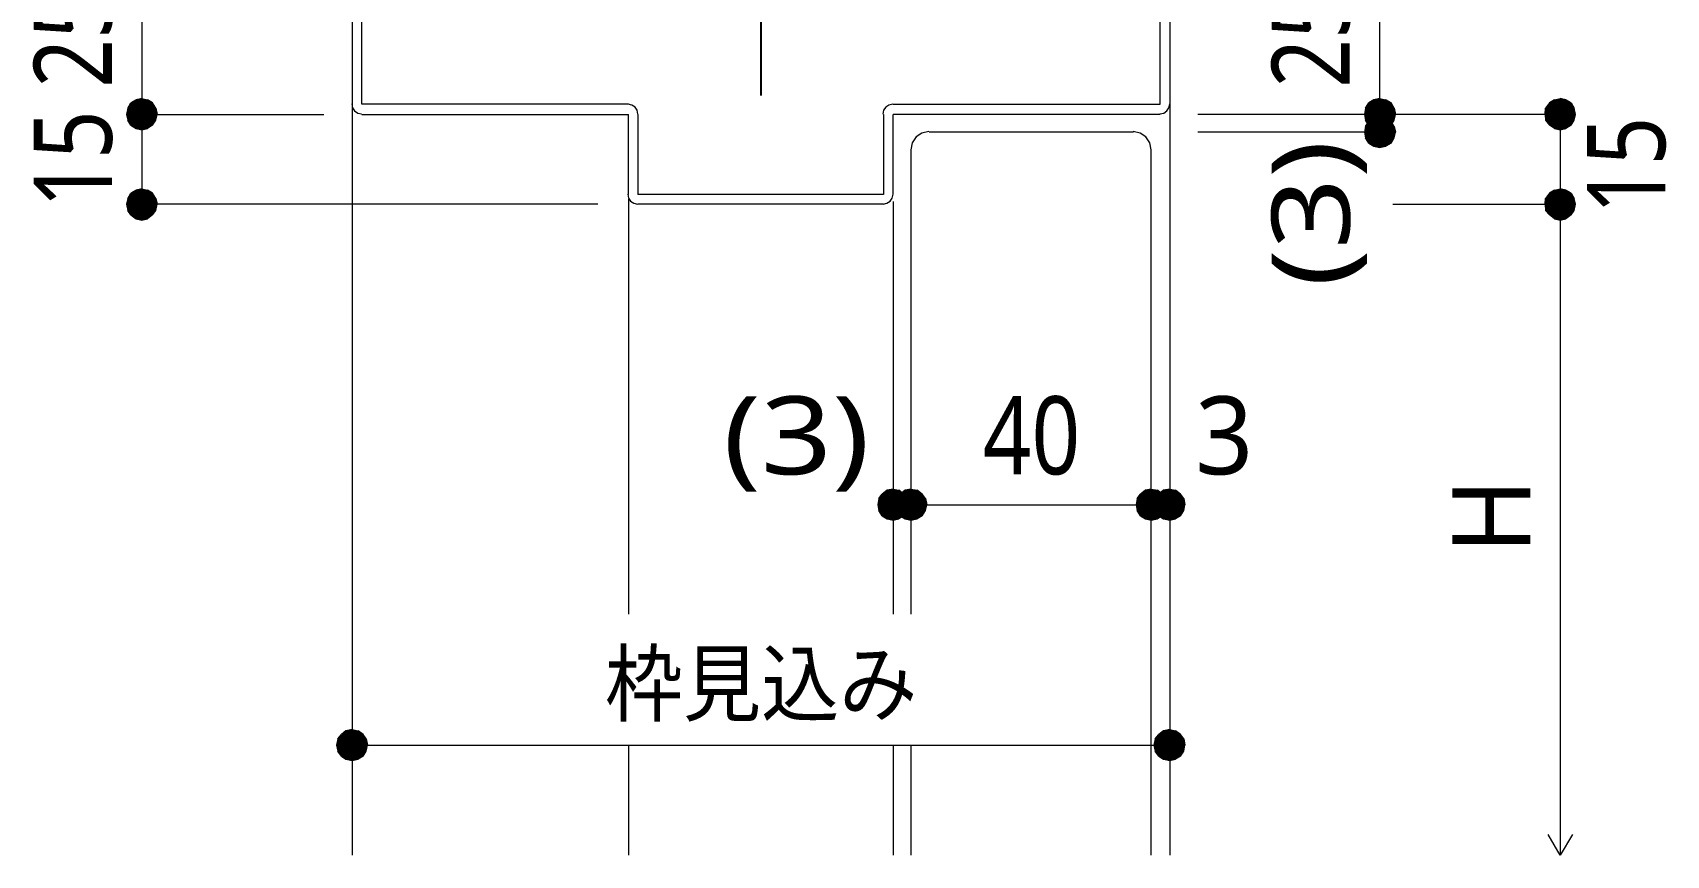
# Model space of a CAD drawing. Header units: millimetres. Extents: x 0 to 420, y 0 to 297.
# Drawn here: x 125.7 to 180, y 214.2 to 241.6 of the extents above; entities that cross this region are included whole.
import ezdxf
from ezdxf.enums import TextEntityAlignment as Align

# ---------------------------------------------------------------- set-up
doc = ezdxf.new("R2010")
doc.units = ezdxf.units.MM
doc.styles.add('kst32b', font='NotoSansJP-Variable.ttf')

msp = doc.modelspace()

# ---------------------------------------------------------------- hatches: boundary and pattern name
h = msp.add_hatch(color=7)
h.paths.add_polyline_path([(129.117, 239.353), (128.947, 239.247), (129.307, 238.866), (129.117, 239.353)])
h.paths.add_polyline_path([(128.947, 239.247), (129.307, 238.866), (128.842, 239.078), (128.947, 239.247)])
h.paths.add_polyline_path([(129.307, 238.866), (128.842, 239.078), (128.799, 238.866), (129.307, 238.866)])
h = msp.add_hatch(color=7)
h.paths.add_polyline_path([(129.667, 239.247), (129.498, 239.353), (129.307, 238.866), (129.667, 239.247)])
h.paths.add_polyline_path([(129.498, 239.353), (129.307, 238.866), (129.307, 239.395), (129.498, 239.353)])
h.paths.add_polyline_path([(129.307, 238.866), (129.307, 239.395), (129.117, 239.353), (129.307, 238.866)])
h = msp.add_hatch(color=7)
h.paths.add_polyline_path([(129.773, 238.675), (129.815, 238.866), (129.307, 238.866), (129.773, 238.675)])
h.paths.add_polyline_path([(129.815, 238.866), (129.307, 238.866), (129.773, 239.078), (129.815, 238.866)])
h.paths.add_polyline_path([(129.307, 238.866), (129.773, 239.078), (129.667, 239.247), (129.307, 238.866)])
h = msp.add_hatch(color=7)
h.paths.add_polyline_path([(170.307, 239.353), (170.138, 239.247), (170.497, 238.866), (170.307, 239.353)])
h.paths.add_polyline_path([(170.138, 239.247), (170.497, 238.866), (170.032, 239.078), (170.138, 239.247)])
h.paths.add_polyline_path([(170.497, 238.866), (170.032, 239.078), (169.989, 238.866), (170.497, 238.866)])
h = msp.add_hatch(color=7)
h.paths.add_polyline_path([(170.879, 239.247), (170.709, 239.353), (170.497, 238.866), (170.879, 239.247)])
h.paths.add_polyline_path([(170.709, 239.353), (170.497, 238.866), (170.497, 239.395), (170.709, 239.353)])
h.paths.add_polyline_path([(170.497, 238.866), (170.497, 239.395), (170.307, 239.353), (170.497, 238.866)])
h = msp.add_hatch(color=7)
h.paths.add_polyline_path([(170.984, 238.675), (171.027, 238.866), (170.497, 238.866), (170.984, 238.675)])
h.paths.add_polyline_path([(171.027, 238.866), (170.497, 238.866), (170.984, 239.078), (171.027, 238.866)])
h.paths.add_polyline_path([(170.497, 238.866), (170.984, 239.078), (170.879, 239.247), (170.497, 238.866)])
h = msp.add_hatch(color=7)
h.paths.add_polyline_path([(176.149, 239.247), (176.022, 239.078), (176.509, 238.866), (176.149, 239.247)])
h.paths.add_polyline_path([(176.022, 239.078), (176.509, 238.866), (176.001, 238.866), (176.022, 239.078)])
h.paths.add_polyline_path([(176.509, 238.866), (176.001, 238.866), (176.022, 238.675), (176.509, 238.866)])
h = msp.add_hatch(color=7)
h.paths.add_polyline_path([(176.699, 239.353), (176.509, 239.395), (176.509, 238.866), (176.699, 239.353)])
h.paths.add_polyline_path([(176.509, 239.395), (176.509, 238.866), (176.318, 239.353), (176.509, 239.395)])
h.paths.add_polyline_path([(176.509, 238.866), (176.318, 239.353), (176.149, 239.247), (176.509, 238.866)])
h = msp.add_hatch(color=7)
h.paths.add_polyline_path([(177.017, 238.866), (176.975, 239.078), (176.509, 238.866), (177.017, 238.866)])
h.paths.add_polyline_path([(176.975, 239.078), (176.509, 238.866), (176.869, 239.247), (176.975, 239.078)])
h.paths.add_polyline_path([(176.509, 238.866), (176.869, 239.247), (176.699, 239.353), (176.509, 238.866)])
h = msp.add_hatch(color=7)
h.paths.add_polyline_path([(128.799, 238.866), (128.842, 238.675), (129.307, 238.866), (128.799, 238.866)])
h.paths.add_polyline_path([(128.842, 238.675), (129.307, 238.866), (128.947, 238.506), (128.842, 238.675)])
h.paths.add_polyline_path([(129.307, 238.866), (128.947, 238.506), (129.117, 238.4), (129.307, 238.866)])
for points in [[(129.117, 238.4), (129.307, 238.358), (129.307, 238.866), (129.117, 238.4)], [(170.307, 238.4), (170.497, 238.358), (170.497, 238.866), (170.307, 238.4)], [(176.975, 238.675), (177.017, 238.866), (176.509, 238.866), (176.975, 238.675)], [(170.307, 237.807), (170.497, 237.765), (170.497, 238.273), (170.307, 237.807)], [(129.117, 235.395), (129.307, 235.352), (129.307, 235.881), (129.117, 235.395)], [(176.975, 235.67), (177.017, 235.881), (176.509, 235.881), (176.975, 235.67)], [(154.115, 225.404), (154.305, 225.362), (154.305, 225.87), (154.115, 225.404)], [(154.707, 225.404), (154.898, 225.362), (154.898, 225.87), (154.707, 225.404)], [(162.708, 225.404), (162.899, 225.362), (162.899, 225.87), (162.708, 225.404)], [(163.301, 225.404), (163.512, 225.362), (163.512, 225.87), (163.301, 225.404)], [(136.102, 217.403), (136.313, 217.361), (136.313, 217.868), (136.102, 217.403)], [(163.301, 217.403), (163.512, 217.361), (163.512, 217.868), (163.301, 217.403)]]:
    msp.add_hatch(color=7).paths.add_polyline_path(points)
h = msp.add_hatch(color=7)
h.paths.add_polyline_path([(129.307, 238.358), (129.498, 238.4), (129.307, 238.866), (129.307, 238.358)])
h.paths.add_polyline_path([(129.498, 238.4), (129.307, 238.866), (129.667, 238.506), (129.498, 238.4)])
h.paths.add_polyline_path([(129.307, 238.866), (129.667, 238.506), (129.773, 238.675), (129.307, 238.866)])
h = msp.add_hatch(color=7)
h.paths.add_polyline_path([(169.989, 238.866), (170.032, 238.675), (170.497, 238.866), (169.989, 238.866)])
h.paths.add_polyline_path([(170.032, 238.675), (170.497, 238.866), (170.138, 238.506), (170.032, 238.675)])
h.paths.add_polyline_path([(170.497, 238.866), (170.138, 238.506), (170.307, 238.4), (170.497, 238.866)])
h = msp.add_hatch(color=7)
h.paths.add_polyline_path([(170.307, 238.739), (170.138, 238.633), (170.497, 238.273), (170.307, 238.739)])
h.paths.add_polyline_path([(170.138, 238.633), (170.497, 238.273), (170.032, 238.464), (170.138, 238.633)])
h.paths.add_polyline_path([(170.497, 238.273), (170.032, 238.464), (169.989, 238.273), (170.497, 238.273)])
h = msp.add_hatch(color=7)
h.paths.add_polyline_path([(170.879, 238.633), (170.709, 238.739), (170.497, 238.273), (170.879, 238.633)])
h.paths.add_polyline_path([(170.709, 238.739), (170.497, 238.273), (170.497, 238.781), (170.709, 238.739)])
h.paths.add_polyline_path([(170.497, 238.273), (170.497, 238.781), (170.307, 238.739), (170.497, 238.273)])
h = msp.add_hatch(color=7)
h.paths.add_polyline_path([(170.497, 238.358), (170.709, 238.4), (170.497, 238.866), (170.497, 238.358)])
h.paths.add_polyline_path([(170.709, 238.4), (170.497, 238.866), (170.879, 238.506), (170.709, 238.4)])
h.paths.add_polyline_path([(170.497, 238.866), (170.879, 238.506), (170.984, 238.675), (170.497, 238.866)])
h = msp.add_hatch(color=7)
h.paths.add_polyline_path([(176.022, 238.675), (176.149, 238.506), (176.509, 238.866), (176.022, 238.675)])
h.paths.add_polyline_path([(176.149, 238.506), (176.509, 238.866), (176.318, 238.4), (176.149, 238.506)])
h.paths.add_polyline_path([(176.509, 238.866), (176.318, 238.4), (176.509, 238.358), (176.509, 238.866)])
h = msp.add_hatch(color=7)
h.paths.add_polyline_path([(176.509, 238.358), (176.699, 238.4), (176.509, 238.866), (176.509, 238.358)])
h.paths.add_polyline_path([(176.699, 238.4), (176.509, 238.866), (176.869, 238.506), (176.699, 238.4)])
h.paths.add_polyline_path([(176.509, 238.866), (176.869, 238.506), (176.975, 238.675), (176.509, 238.866)])
h = msp.add_hatch(color=7)
h.paths.add_polyline_path([(169.989, 238.273), (170.032, 238.083), (170.497, 238.273), (169.989, 238.273)])
h.paths.add_polyline_path([(170.032, 238.083), (170.497, 238.273), (170.138, 237.913), (170.032, 238.083)])
h.paths.add_polyline_path([(170.497, 238.273), (170.138, 237.913), (170.307, 237.807), (170.497, 238.273)])
h = msp.add_hatch(color=7)
h.paths.add_polyline_path([(170.984, 238.083), (171.027, 238.273), (170.497, 238.273), (170.984, 238.083)])
h.paths.add_polyline_path([(171.027, 238.273), (170.497, 238.273), (170.984, 238.464), (171.027, 238.273)])
h.paths.add_polyline_path([(170.497, 238.273), (170.984, 238.464), (170.879, 238.633), (170.497, 238.273)])
h = msp.add_hatch(color=7)
h.paths.add_polyline_path([(170.497, 237.765), (170.709, 237.807), (170.497, 238.273), (170.497, 237.765)])
h.paths.add_polyline_path([(170.709, 237.807), (170.497, 238.273), (170.879, 237.913), (170.709, 237.807)])
h.paths.add_polyline_path([(170.497, 238.273), (170.879, 237.913), (170.984, 238.083), (170.497, 238.273)])
h = msp.add_hatch(color=7)
h.paths.add_polyline_path([(129.117, 236.347), (128.947, 236.241), (129.307, 235.881), (129.117, 236.347)])
h.paths.add_polyline_path([(128.947, 236.241), (129.307, 235.881), (128.842, 236.072), (128.947, 236.241)])
h.paths.add_polyline_path([(129.307, 235.881), (128.842, 236.072), (128.799, 235.881), (129.307, 235.881)])
h = msp.add_hatch(color=7)
h.paths.add_polyline_path([(129.667, 236.241), (129.498, 236.347), (129.307, 235.881), (129.667, 236.241)])
h.paths.add_polyline_path([(129.498, 236.347), (129.307, 235.881), (129.307, 236.389), (129.498, 236.347)])
h.paths.add_polyline_path([(129.307, 235.881), (129.307, 236.389), (129.117, 236.347), (129.307, 235.881)])
h = msp.add_hatch(color=7)
h.paths.add_polyline_path([(129.773, 235.67), (129.815, 235.881), (129.307, 235.881), (129.773, 235.67)])
h.paths.add_polyline_path([(129.815, 235.881), (129.307, 235.881), (129.773, 236.072), (129.815, 235.881)])
h.paths.add_polyline_path([(129.307, 235.881), (129.773, 236.072), (129.667, 236.241), (129.307, 235.881)])
h = msp.add_hatch(color=7)
h.paths.add_polyline_path([(176.149, 236.241), (176.022, 236.072), (176.509, 235.881), (176.149, 236.241)])
h.paths.add_polyline_path([(176.022, 236.072), (176.509, 235.881), (176.001, 235.881), (176.022, 236.072)])
h.paths.add_polyline_path([(176.509, 235.881), (176.001, 235.881), (176.022, 235.67), (176.509, 235.881)])
h = msp.add_hatch(color=7)
h.paths.add_polyline_path([(176.699, 236.347), (176.509, 236.389), (176.509, 235.881), (176.699, 236.347)])
h.paths.add_polyline_path([(176.509, 236.389), (176.509, 235.881), (176.318, 236.347), (176.509, 236.389)])
h.paths.add_polyline_path([(176.509, 235.881), (176.318, 236.347), (176.149, 236.241), (176.509, 235.881)])
h = msp.add_hatch(color=7)
h.paths.add_polyline_path([(177.017, 235.881), (176.975, 236.072), (176.509, 235.881), (177.017, 235.881)])
h.paths.add_polyline_path([(176.975, 236.072), (176.509, 235.881), (176.869, 236.241), (176.975, 236.072)])
h.paths.add_polyline_path([(176.509, 235.881), (176.869, 236.241), (176.699, 236.347), (176.509, 235.881)])
h = msp.add_hatch(color=7)
h.paths.add_polyline_path([(128.799, 235.881), (128.842, 235.67), (129.307, 235.881), (128.799, 235.881)])
h.paths.add_polyline_path([(128.842, 235.67), (129.307, 235.881), (128.947, 235.521), (128.842, 235.67)])
h.paths.add_polyline_path([(129.307, 235.881), (128.947, 235.521), (129.117, 235.395), (129.307, 235.881)])
h = msp.add_hatch(color=7)
h.paths.add_polyline_path([(129.307, 235.352), (129.498, 235.395), (129.307, 235.881), (129.307, 235.352)])
h.paths.add_polyline_path([(129.498, 235.395), (129.307, 235.881), (129.667, 235.521), (129.498, 235.395)])
h.paths.add_polyline_path([(129.307, 235.881), (129.667, 235.521), (129.773, 235.67), (129.307, 235.881)])
h = msp.add_hatch(color=7)
h.paths.add_polyline_path([(176.022, 235.67), (176.149, 235.521), (176.509, 235.881), (176.022, 235.67)])
h.paths.add_polyline_path([(176.149, 235.521), (176.509, 235.881), (176.318, 235.395), (176.149, 235.521)])
h.paths.add_polyline_path([(176.509, 235.881), (176.318, 235.395), (176.509, 235.352), (176.509, 235.881)])
h = msp.add_hatch(color=7)
h.paths.add_polyline_path([(176.509, 235.352), (176.699, 235.395), (176.509, 235.881), (176.509, 235.352)])
h.paths.add_polyline_path([(176.699, 235.395), (176.509, 235.881), (176.869, 235.521), (176.699, 235.395)])
h.paths.add_polyline_path([(176.509, 235.881), (176.869, 235.521), (176.975, 235.67), (176.509, 235.881)])
h = msp.add_hatch(color=7)
h.paths.add_polyline_path([(154.115, 226.356), (153.945, 226.229), (154.305, 225.87), (154.115, 226.356)])
h.paths.add_polyline_path([(153.945, 226.229), (154.305, 225.87), (153.839, 226.081), (153.945, 226.229)])
h.paths.add_polyline_path([(154.305, 225.87), (153.839, 226.081), (153.797, 225.87), (154.305, 225.87)])
h = msp.add_hatch(color=7)
h.paths.add_polyline_path([(154.665, 226.229), (154.496, 226.356), (154.305, 225.87), (154.665, 226.229)])
h.paths.add_polyline_path([(154.496, 226.356), (154.305, 225.87), (154.305, 226.399), (154.496, 226.356)])
h.paths.add_polyline_path([(154.305, 225.87), (154.305, 226.399), (154.115, 226.356), (154.305, 225.87)])
h = msp.add_hatch(color=7)
h.paths.add_polyline_path([(154.771, 225.679), (154.813, 225.87), (154.305, 225.87), (154.771, 225.679)])
h.paths.add_polyline_path([(154.813, 225.87), (154.305, 225.87), (154.771, 226.081), (154.813, 225.87)])
h.paths.add_polyline_path([(154.305, 225.87), (154.771, 226.081), (154.665, 226.229), (154.305, 225.87)])
h = msp.add_hatch(color=7)
h.paths.add_polyline_path([(154.707, 226.356), (154.538, 226.229), (154.898, 225.87), (154.707, 226.356)])
h.paths.add_polyline_path([(154.538, 226.229), (154.898, 225.87), (154.432, 226.081), (154.538, 226.229)])
h.paths.add_polyline_path([(154.898, 225.87), (154.432, 226.081), (154.39, 225.87), (154.898, 225.87)])
h = msp.add_hatch(color=7)
h.paths.add_polyline_path([(155.279, 226.229), (155.109, 226.356), (154.898, 225.87), (155.279, 226.229)])
h.paths.add_polyline_path([(155.109, 226.356), (154.898, 225.87), (154.898, 226.399), (155.109, 226.356)])
h.paths.add_polyline_path([(154.898, 225.87), (154.898, 226.399), (154.707, 226.356), (154.898, 225.87)])
h = msp.add_hatch(color=7)
h.paths.add_polyline_path([(155.385, 225.679), (155.427, 225.87), (154.898, 225.87), (155.385, 225.679)])
h.paths.add_polyline_path([(155.427, 225.87), (154.898, 225.87), (155.385, 226.081), (155.427, 225.87)])
h.paths.add_polyline_path([(154.898, 225.87), (155.385, 226.081), (155.279, 226.229), (154.898, 225.87)])
h = msp.add_hatch(color=7)
h.paths.add_polyline_path([(162.708, 226.356), (162.539, 226.229), (162.899, 225.87), (162.708, 226.356)])
h.paths.add_polyline_path([(162.539, 226.229), (162.899, 225.87), (162.433, 226.081), (162.539, 226.229)])
h.paths.add_polyline_path([(162.899, 225.87), (162.433, 226.081), (162.391, 225.87), (162.899, 225.87)])
h = msp.add_hatch(color=7)
h.paths.add_polyline_path([(163.259, 226.229), (163.11, 226.356), (162.899, 225.87), (163.259, 226.229)])
h.paths.add_polyline_path([(163.11, 226.356), (162.899, 225.87), (162.899, 226.399), (163.11, 226.356)])
h.paths.add_polyline_path([(162.899, 225.87), (162.899, 226.399), (162.708, 226.356), (162.899, 225.87)])
h = msp.add_hatch(color=7)
h.paths.add_polyline_path([(163.386, 225.679), (163.428, 225.87), (162.899, 225.87), (163.386, 225.679)])
h.paths.add_polyline_path([(163.428, 225.87), (162.899, 225.87), (163.386, 226.081), (163.428, 225.87)])
h.paths.add_polyline_path([(162.899, 225.87), (163.386, 226.081), (163.259, 226.229), (162.899, 225.87)])
h = msp.add_hatch(color=7)
h.paths.add_polyline_path([(163.301, 226.356), (163.153, 226.229), (163.512, 225.87), (163.301, 226.356)])
h.paths.add_polyline_path([(163.153, 226.229), (163.512, 225.87), (163.026, 226.081), (163.153, 226.229)])
h.paths.add_polyline_path([(163.512, 225.87), (163.026, 226.081), (162.983, 225.87), (163.512, 225.87)])
h = msp.add_hatch(color=7)
h.paths.add_polyline_path([(163.872, 226.229), (163.703, 226.356), (163.512, 225.87), (163.872, 226.229)])
h.paths.add_polyline_path([(163.703, 226.356), (163.512, 225.87), (163.512, 226.399), (163.703, 226.356)])
h.paths.add_polyline_path([(163.512, 225.87), (163.512, 226.399), (163.301, 226.356), (163.512, 225.87)])
h = msp.add_hatch(color=7)
h.paths.add_polyline_path([(163.978, 225.679), (164.021, 225.87), (163.512, 225.87), (163.978, 225.679)])
h.paths.add_polyline_path([(164.021, 225.87), (163.512, 225.87), (163.978, 226.081), (164.021, 225.87)])
h.paths.add_polyline_path([(163.512, 225.87), (163.978, 226.081), (163.872, 226.229), (163.512, 225.87)])
h = msp.add_hatch(color=7)
h.paths.add_polyline_path([(153.797, 225.87), (153.839, 225.679), (154.305, 225.87), (153.797, 225.87)])
h.paths.add_polyline_path([(153.839, 225.679), (154.305, 225.87), (153.945, 225.51), (153.839, 225.679)])
h.paths.add_polyline_path([(154.305, 225.87), (153.945, 225.51), (154.115, 225.404), (154.305, 225.87)])
h = msp.add_hatch(color=7)
h.paths.add_polyline_path([(154.305, 225.362), (154.496, 225.404), (154.305, 225.87), (154.305, 225.362)])
h.paths.add_polyline_path([(154.496, 225.404), (154.305, 225.87), (154.665, 225.51), (154.496, 225.404)])
h.paths.add_polyline_path([(154.305, 225.87), (154.665, 225.51), (154.771, 225.679), (154.305, 225.87)])
h = msp.add_hatch(color=7)
h.paths.add_polyline_path([(154.39, 225.87), (154.432, 225.679), (154.898, 225.87), (154.39, 225.87)])
h.paths.add_polyline_path([(154.432, 225.679), (154.898, 225.87), (154.538, 225.51), (154.432, 225.679)])
h.paths.add_polyline_path([(154.898, 225.87), (154.538, 225.51), (154.707, 225.404), (154.898, 225.87)])
h = msp.add_hatch(color=7)
h.paths.add_polyline_path([(154.898, 225.362), (155.109, 225.404), (154.898, 225.87), (154.898, 225.362)])
h.paths.add_polyline_path([(155.109, 225.404), (154.898, 225.87), (155.279, 225.51), (155.109, 225.404)])
h.paths.add_polyline_path([(154.898, 225.87), (155.279, 225.51), (155.385, 225.679), (154.898, 225.87)])
h = msp.add_hatch(color=7)
h.paths.add_polyline_path([(162.391, 225.87), (162.433, 225.679), (162.899, 225.87), (162.391, 225.87)])
h.paths.add_polyline_path([(162.433, 225.679), (162.899, 225.87), (162.539, 225.51), (162.433, 225.679)])
h.paths.add_polyline_path([(162.899, 225.87), (162.539, 225.51), (162.708, 225.404), (162.899, 225.87)])
h = msp.add_hatch(color=7)
h.paths.add_polyline_path([(162.899, 225.362), (163.11, 225.404), (162.899, 225.87), (162.899, 225.362)])
h.paths.add_polyline_path([(163.11, 225.404), (162.899, 225.87), (163.259, 225.51), (163.11, 225.404)])
h.paths.add_polyline_path([(162.899, 225.87), (163.259, 225.51), (163.386, 225.679), (162.899, 225.87)])
h = msp.add_hatch(color=7)
h.paths.add_polyline_path([(162.983, 225.87), (163.026, 225.679), (163.512, 225.87), (162.983, 225.87)])
h.paths.add_polyline_path([(163.026, 225.679), (163.512, 225.87), (163.153, 225.51), (163.026, 225.679)])
h.paths.add_polyline_path([(163.512, 225.87), (163.153, 225.51), (163.301, 225.404), (163.512, 225.87)])
h = msp.add_hatch(color=7)
h.paths.add_polyline_path([(163.512, 225.362), (163.703, 225.404), (163.512, 225.87), (163.512, 225.362)])
h.paths.add_polyline_path([(163.703, 225.404), (163.512, 225.87), (163.872, 225.51), (163.703, 225.404)])
h.paths.add_polyline_path([(163.512, 225.87), (163.872, 225.51), (163.978, 225.679), (163.512, 225.87)])
h = msp.add_hatch(color=7)
h.paths.add_polyline_path([(136.102, 218.355), (135.954, 218.228), (136.313, 217.868), (136.102, 218.355)])
h.paths.add_polyline_path([(135.954, 218.228), (136.313, 217.868), (135.827, 218.08), (135.954, 218.228)])
h.paths.add_polyline_path([(136.313, 217.868), (135.827, 218.08), (135.784, 217.868), (136.313, 217.868)])
h = msp.add_hatch(color=7)
h.paths.add_polyline_path([(136.673, 218.228), (136.504, 218.355), (136.313, 217.868), (136.673, 218.228)])
h.paths.add_polyline_path([(136.504, 218.355), (136.313, 217.868), (136.313, 218.398), (136.504, 218.355)])
h.paths.add_polyline_path([(136.313, 217.868), (136.313, 218.398), (136.102, 218.355), (136.313, 217.868)])
h = msp.add_hatch(color=7)
h.paths.add_polyline_path([(136.779, 217.678), (136.821, 217.868), (136.313, 217.868), (136.779, 217.678)])
h.paths.add_polyline_path([(136.821, 217.868), (136.313, 217.868), (136.779, 218.08), (136.821, 217.868)])
h.paths.add_polyline_path([(136.313, 217.868), (136.779, 218.08), (136.673, 218.228), (136.313, 217.868)])
h = msp.add_hatch(color=7)
h.paths.add_polyline_path([(163.301, 218.355), (163.153, 218.228), (163.512, 217.868), (163.301, 218.355)])
h.paths.add_polyline_path([(163.153, 218.228), (163.512, 217.868), (163.026, 218.08), (163.153, 218.228)])
h.paths.add_polyline_path([(163.512, 217.868), (163.026, 218.08), (162.983, 217.868), (163.512, 217.868)])
h = msp.add_hatch(color=7)
h.paths.add_polyline_path([(163.872, 218.228), (163.703, 218.355), (163.512, 217.868), (163.872, 218.228)])
h.paths.add_polyline_path([(163.703, 218.355), (163.512, 217.868), (163.512, 218.398), (163.703, 218.355)])
h.paths.add_polyline_path([(163.512, 217.868), (163.512, 218.398), (163.301, 218.355), (163.512, 217.868)])
h = msp.add_hatch(color=7)
h.paths.add_polyline_path([(163.978, 217.678), (164.021, 217.868), (163.512, 217.868), (163.978, 217.678)])
h.paths.add_polyline_path([(164.021, 217.868), (163.512, 217.868), (163.978, 218.08), (164.021, 217.868)])
h.paths.add_polyline_path([(163.512, 217.868), (163.978, 218.08), (163.872, 218.228), (163.512, 217.868)])
h = msp.add_hatch(color=7)
h.paths.add_polyline_path([(135.784, 217.868), (135.827, 217.678), (136.313, 217.868), (135.784, 217.868)])
h.paths.add_polyline_path([(135.827, 217.678), (136.313, 217.868), (135.954, 217.509), (135.827, 217.678)])
h.paths.add_polyline_path([(136.313, 217.868), (135.954, 217.509), (136.102, 217.403), (136.313, 217.868)])
h = msp.add_hatch(color=7)
h.paths.add_polyline_path([(136.313, 217.361), (136.504, 217.403), (136.313, 217.868), (136.313, 217.361)])
h.paths.add_polyline_path([(136.504, 217.403), (136.313, 217.868), (136.673, 217.509), (136.504, 217.403)])
h.paths.add_polyline_path([(136.313, 217.868), (136.673, 217.509), (136.779, 217.678), (136.313, 217.868)])
h = msp.add_hatch(color=7)
h.paths.add_polyline_path([(162.983, 217.868), (163.026, 217.678), (163.512, 217.868), (162.983, 217.868)])
h.paths.add_polyline_path([(163.026, 217.678), (163.512, 217.868), (163.153, 217.509), (163.026, 217.678)])
h.paths.add_polyline_path([(163.512, 217.868), (163.153, 217.509), (163.301, 217.403), (163.512, 217.868)])
h = msp.add_hatch(color=7)
h.paths.add_polyline_path([(163.512, 217.361), (163.703, 217.403), (163.512, 217.868), (163.512, 217.361)])
h.paths.add_polyline_path([(163.703, 217.403), (163.512, 217.868), (163.872, 217.509), (163.703, 217.403)])
h.paths.add_polyline_path([(163.512, 217.868), (163.872, 217.509), (163.978, 217.678), (163.512, 217.868)])

# ---------------------------------------------------------------- linework, layer by layer
at = {"lineweight": 13}
for points in [[(129.307, 243.882), (129.307, 238.866), (129.307, 235.881)], [(136.313, 243.565), (136.313, 239.204)], [(136.631, 239.204), (136.631, 243.565)], [(163.195, 239.204), (163.195, 243.565)], [(163.512, 243.565), (163.512, 239.204)], [(170.497, 243.882), (170.497, 238.866), (170.497, 238.273)], [(136.292, 239.215), (136.318, 239.087), (136.388, 238.983), (136.493, 238.913), (136.62, 238.887)], [(136.313, 239.204), (136.313, 214.207)], [(145.5, 239.204), (136.631, 239.204)], [(145.817, 238.876), (145.791, 239.004), (145.721, 239.108), (145.617, 239.179), (145.489, 239.204)], [(154.294, 239.204), (154.167, 239.179), (154.062, 239.108), (153.992, 239.004), (153.966, 238.876)], [(154.305, 239.204), (163.195, 239.204)], [(163.184, 238.887), (163.312, 238.913), (163.416, 238.983), (163.487, 239.087), (163.512, 239.215)], [(163.512, 239.204), (163.512, 214.207)], [(129.307, 238.866), (135.361, 238.866)], [(136.631, 238.866), (145.5, 238.866)], [(145.5, 236.199), (145.5, 238.866)], [(145.817, 238.866), (145.817, 236.199)], [(153.987, 238.866), (153.987, 236.199)], [(163.195, 238.866), (154.305, 238.866)], [(154.305, 236.199), (154.305, 238.866)], [(176.509, 238.866), (164.444, 238.866)], [(155.501, 238.294), (155.266, 238.247), (155.074, 238.118), (154.945, 237.926), (154.898, 237.691)], [(162.306, 238.273), (155.512, 238.273)], [(162.899, 237.691), (162.851, 237.926), (162.722, 238.118), (162.53, 238.247), (162.295, 238.294)], [(170.497, 238.273), (164.444, 238.273)], [(176.509, 238.485), (176.509, 235.881)], [(154.898, 237.68), (154.898, 222.229)], [(162.899, 214.207), (162.899, 237.68)], [(145.479, 236.209), (145.504, 236.082), (145.575, 235.977), (145.679, 235.907), (145.807, 235.881)], [(145.5, 236.051), (145.5, 222.229)], [(153.987, 236.199), (145.817, 236.199)], [(153.977, 235.881), (154.105, 235.907), (154.209, 235.977), (154.279, 236.082), (154.305, 236.209)], [(154.305, 235.966), (154.305, 222.229)], [(144.484, 235.881), (129.307, 235.881)], [(153.987, 235.881), (145.817, 235.881)], [(170.942, 235.881), (176.551, 235.881)], [(176.509, 235.881), (176.509, 214.207)], [(154.305, 225.87), (154.898, 225.87), (162.899, 225.87), (163.512, 225.87)], [(136.313, 217.868), (163.512, 217.868)], [(145.5, 217.847), (145.5, 214.207)], [(154.305, 217.847), (154.305, 214.207)], [(154.898, 217.847), (154.898, 214.207)], [(176.911, 214.905), (176.509, 214.207), (176.107, 214.905)]]:
    msp.add_lwpolyline(points, dxfattribs=at)
at = {"lineweight": 25}
msp.add_lwpolyline([(149.902, 242.295), (149.902, 239.501)], dxfattribs=at)
at = {"lineweight": 0}
for points in [[(128.947, 239.247), (129.307, 238.866), (128.842, 239.078)], [(129.117, 239.353), (128.947, 239.247), (129.307, 238.866)], [(129.307, 238.866), (129.307, 239.395), (129.117, 239.353)], [(129.498, 239.353), (129.307, 238.866), (129.307, 239.395)], [(129.667, 239.247), (129.498, 239.353), (129.307, 238.866)], [(129.307, 238.866), (129.773, 239.078), (129.667, 239.247)], [(170.138, 239.247), (170.497, 238.866), (170.032, 239.078)], [(170.307, 239.353), (170.138, 239.247), (170.497, 238.866)], [(170.497, 238.866), (170.497, 239.395), (170.307, 239.353)], [(170.709, 239.353), (170.497, 238.866), (170.497, 239.395)], [(170.879, 239.247), (170.709, 239.353), (170.497, 238.866)], [(170.497, 238.866), (170.984, 239.078), (170.879, 239.247)], [(176.149, 239.247), (176.022, 239.078), (176.509, 238.866)], [(176.509, 238.866), (176.318, 239.353), (176.149, 239.247)], [(176.509, 239.395), (176.509, 238.866), (176.318, 239.353)], [(176.699, 239.353), (176.509, 239.395), (176.509, 238.866)], [(176.509, 238.866), (176.869, 239.247), (176.699, 239.353)], [(176.975, 239.078), (176.509, 238.866), (176.869, 239.247)], [(129.307, 238.866), (128.842, 239.078), (128.799, 238.866)], [(128.799, 238.866), (128.842, 238.675), (129.307, 238.866)], [(128.842, 238.675), (129.307, 238.866), (128.947, 238.506)], [(129.307, 238.866), (128.947, 238.506), (129.117, 238.4)], [(129.117, 238.4), (129.307, 238.358), (129.307, 238.866)], [(129.815, 238.866), (129.307, 238.866), (129.773, 239.078)], [(129.307, 238.358), (129.498, 238.4), (129.307, 238.866)], [(129.498, 238.4), (129.307, 238.866), (129.667, 238.506)], [(129.307, 238.866), (129.667, 238.506), (129.773, 238.675)], [(129.773, 238.675), (129.815, 238.866), (129.307, 238.866)], [(170.497, 238.866), (170.032, 239.078), (169.989, 238.866)], [(169.989, 238.866), (170.032, 238.675), (170.497, 238.866)], [(170.032, 238.675), (170.497, 238.866), (170.138, 238.506)], [(170.497, 238.866), (170.138, 238.506), (170.307, 238.4)], [(170.307, 238.739), (170.138, 238.633), (170.497, 238.273)], [(170.307, 238.4), (170.497, 238.358), (170.497, 238.866)], [(170.497, 238.273), (170.497, 238.781), (170.307, 238.739)], [(171.027, 238.866), (170.497, 238.866), (170.984, 239.078)], [(170.497, 238.358), (170.709, 238.4), (170.497, 238.866)], [(170.709, 238.4), (170.497, 238.866), (170.879, 238.506)], [(170.497, 238.866), (170.879, 238.506), (170.984, 238.675)], [(170.984, 238.675), (171.027, 238.866), (170.497, 238.866)], [(170.709, 238.739), (170.497, 238.273), (170.497, 238.781)], [(170.879, 238.633), (170.709, 238.739), (170.497, 238.273)], [(176.022, 239.078), (176.509, 238.866), (176.001, 238.866)], [(176.509, 238.866), (176.001, 238.866), (176.022, 238.675)], [(176.022, 238.675), (176.149, 238.506), (176.509, 238.866)], [(176.149, 238.506), (176.509, 238.866), (176.318, 238.4)], [(176.509, 238.866), (176.318, 238.4), (176.509, 238.358)], [(177.017, 238.866), (176.975, 239.078), (176.509, 238.866)], [(176.509, 238.358), (176.699, 238.4), (176.509, 238.866)], [(176.699, 238.4), (176.509, 238.866), (176.869, 238.506)], [(176.509, 238.866), (176.869, 238.506), (176.975, 238.675)], [(176.975, 238.675), (177.017, 238.866), (176.509, 238.866)], [(170.497, 238.273), (170.032, 238.464), (169.989, 238.273)], [(169.989, 238.273), (170.032, 238.083), (170.497, 238.273)], [(170.138, 238.633), (170.497, 238.273), (170.032, 238.464)], [(170.032, 238.083), (170.497, 238.273), (170.138, 237.913)], [(170.497, 238.273), (170.138, 237.913), (170.307, 237.807)], [(170.307, 237.807), (170.497, 237.765), (170.497, 238.273)], [(170.497, 238.273), (170.984, 238.464), (170.879, 238.633)], [(171.027, 238.273), (170.497, 238.273), (170.984, 238.464)], [(170.497, 237.765), (170.709, 237.807), (170.497, 238.273)], [(170.709, 237.807), (170.497, 238.273), (170.879, 237.913)], [(170.497, 238.273), (170.879, 237.913), (170.984, 238.083)], [(170.984, 238.083), (171.027, 238.273), (170.497, 238.273)], [(129.307, 235.881), (128.842, 236.072), (128.799, 235.881)], [(128.947, 236.241), (129.307, 235.881), (128.842, 236.072)], [(129.117, 236.347), (128.947, 236.241), (129.307, 235.881)], [(129.307, 235.881), (129.307, 236.389), (129.117, 236.347)], [(129.498, 236.347), (129.307, 235.881), (129.307, 236.389)], [(129.667, 236.241), (129.498, 236.347), (129.307, 235.881)], [(129.307, 235.881), (129.773, 236.072), (129.667, 236.241)], [(129.815, 235.881), (129.307, 235.881), (129.773, 236.072)], [(176.022, 236.072), (176.509, 235.881), (176.001, 235.881)], [(176.149, 236.241), (176.022, 236.072), (176.509, 235.881)], [(176.509, 235.881), (176.318, 236.347), (176.149, 236.241)], [(176.509, 236.389), (176.509, 235.881), (176.318, 236.347)], [(176.699, 236.347), (176.509, 236.389), (176.509, 235.881)], [(176.509, 235.881), (176.869, 236.241), (176.699, 236.347)], [(176.975, 236.072), (176.509, 235.881), (176.869, 236.241)], [(177.017, 235.881), (176.975, 236.072), (176.509, 235.881)], [(128.799, 235.881), (128.842, 235.67), (129.307, 235.881)], [(128.842, 235.67), (129.307, 235.881), (128.947, 235.521)], [(129.307, 235.881), (128.947, 235.521), (129.117, 235.395)], [(129.117, 235.395), (129.307, 235.352), (129.307, 235.881)], [(129.307, 235.352), (129.498, 235.395), (129.307, 235.881)], [(129.498, 235.395), (129.307, 235.881), (129.667, 235.521)], [(129.307, 235.881), (129.667, 235.521), (129.773, 235.67)], [(129.773, 235.67), (129.815, 235.881), (129.307, 235.881)], [(176.509, 235.881), (176.001, 235.881), (176.022, 235.67)], [(176.022, 235.67), (176.149, 235.521), (176.509, 235.881)], [(176.149, 235.521), (176.509, 235.881), (176.318, 235.395)], [(176.509, 235.881), (176.318, 235.395), (176.509, 235.352)], [(176.509, 235.352), (176.699, 235.395), (176.509, 235.881)], [(176.699, 235.395), (176.509, 235.881), (176.869, 235.521)], [(176.509, 235.881), (176.869, 235.521), (176.975, 235.67)], [(176.975, 235.67), (177.017, 235.881), (176.509, 235.881)], [(153.945, 226.229), (154.305, 225.87), (153.839, 226.081)], [(154.115, 226.356), (153.945, 226.229), (154.305, 225.87)], [(154.305, 225.87), (154.305, 226.399), (154.115, 226.356)], [(154.496, 226.356), (154.305, 225.87), (154.305, 226.399)], [(154.665, 226.229), (154.496, 226.356), (154.305, 225.87)], [(154.305, 225.87), (154.771, 226.081), (154.665, 226.229)], [(154.538, 226.229), (154.898, 225.87), (154.432, 226.081)], [(154.707, 226.356), (154.538, 226.229), (154.898, 225.87)], [(154.898, 225.87), (154.898, 226.399), (154.707, 226.356)], [(155.109, 226.356), (154.898, 225.87), (154.898, 226.399)], [(155.279, 226.229), (155.109, 226.356), (154.898, 225.87)], [(154.898, 225.87), (155.385, 226.081), (155.279, 226.229)], [(162.539, 226.229), (162.899, 225.87), (162.433, 226.081)], [(162.708, 226.356), (162.539, 226.229), (162.899, 225.87)], [(162.899, 225.87), (162.899, 226.399), (162.708, 226.356)], [(163.11, 226.356), (162.899, 225.87), (162.899, 226.399)], [(163.259, 226.229), (163.11, 226.356), (162.899, 225.87)], [(162.899, 225.87), (163.386, 226.081), (163.259, 226.229)], [(163.153, 226.229), (163.512, 225.87), (163.026, 226.081)], [(163.301, 226.356), (163.153, 226.229), (163.512, 225.87)], [(163.512, 225.87), (163.512, 226.399), (163.301, 226.356)], [(163.703, 226.356), (163.512, 225.87), (163.512, 226.399)], [(163.872, 226.229), (163.703, 226.356), (163.512, 225.87)], [(163.512, 225.87), (163.978, 226.081), (163.872, 226.229)], [(154.305, 225.87), (153.839, 226.081), (153.797, 225.87)], [(153.797, 225.87), (153.839, 225.679), (154.305, 225.87)], [(153.839, 225.679), (154.305, 225.87), (153.945, 225.51)], [(154.305, 225.87), (153.945, 225.51), (154.115, 225.404)], [(154.115, 225.404), (154.305, 225.362), (154.305, 225.87)], [(154.813, 225.87), (154.305, 225.87), (154.771, 226.081)], [(154.305, 225.362), (154.496, 225.404), (154.305, 225.87)], [(154.496, 225.404), (154.305, 225.87), (154.665, 225.51)], [(154.305, 225.87), (154.665, 225.51), (154.771, 225.679)], [(154.771, 225.679), (154.813, 225.87), (154.305, 225.87)], [(154.898, 225.87), (154.432, 226.081), (154.39, 225.87)], [(154.39, 225.87), (154.432, 225.679), (154.898, 225.87)], [(154.432, 225.679), (154.898, 225.87), (154.538, 225.51)], [(154.898, 225.87), (154.538, 225.51), (154.707, 225.404)], [(154.707, 225.404), (154.898, 225.362), (154.898, 225.87)], [(155.427, 225.87), (154.898, 225.87), (155.385, 226.081)], [(154.898, 225.362), (155.109, 225.404), (154.898, 225.87)], [(155.109, 225.404), (154.898, 225.87), (155.279, 225.51)], [(154.898, 225.87), (155.279, 225.51), (155.385, 225.679)], [(155.385, 225.679), (155.427, 225.87), (154.898, 225.87)], [(162.899, 225.87), (162.433, 226.081), (162.391, 225.87)], [(162.391, 225.87), (162.433, 225.679), (162.899, 225.87)], [(162.433, 225.679), (162.899, 225.87), (162.539, 225.51)], [(162.899, 225.87), (162.539, 225.51), (162.708, 225.404)], [(162.708, 225.404), (162.899, 225.362), (162.899, 225.87)], [(163.428, 225.87), (162.899, 225.87), (163.386, 226.081)], [(162.899, 225.362), (163.11, 225.404), (162.899, 225.87)], [(163.11, 225.404), (162.899, 225.87), (163.259, 225.51)], [(162.899, 225.87), (163.259, 225.51), (163.386, 225.679)], [(163.386, 225.679), (163.428, 225.87), (162.899, 225.87)], [(163.512, 225.87), (163.026, 226.081), (162.983, 225.87)], [(162.983, 225.87), (163.026, 225.679), (163.512, 225.87)], [(163.026, 225.679), (163.512, 225.87), (163.153, 225.51)], [(163.512, 225.87), (163.153, 225.51), (163.301, 225.404)], [(163.301, 225.404), (163.512, 225.362), (163.512, 225.87)], [(164.021, 225.87), (163.512, 225.87), (163.978, 226.081)], [(163.512, 225.362), (163.703, 225.404), (163.512, 225.87)], [(163.703, 225.404), (163.512, 225.87), (163.872, 225.51)], [(163.512, 225.87), (163.872, 225.51), (163.978, 225.679)], [(163.978, 225.679), (164.021, 225.87), (163.512, 225.87)], [(136.313, 217.868), (135.827, 218.08), (135.784, 217.868)], [(135.954, 218.228), (136.313, 217.868), (135.827, 218.08)], [(136.102, 218.355), (135.954, 218.228), (136.313, 217.868)], [(136.313, 217.868), (136.313, 218.398), (136.102, 218.355)], [(136.504, 218.355), (136.313, 217.868), (136.313, 218.398)], [(136.673, 218.228), (136.504, 218.355), (136.313, 217.868)], [(136.313, 217.868), (136.779, 218.08), (136.673, 218.228)], [(136.821, 217.868), (136.313, 217.868), (136.779, 218.08)], [(163.512, 217.868), (163.026, 218.08), (162.983, 217.868)], [(163.153, 218.228), (163.512, 217.868), (163.026, 218.08)], [(163.301, 218.355), (163.153, 218.228), (163.512, 217.868)], [(163.512, 217.868), (163.512, 218.398), (163.301, 218.355)], [(163.703, 218.355), (163.512, 217.868), (163.512, 218.398)], [(163.872, 218.228), (163.703, 218.355), (163.512, 217.868)], [(163.512, 217.868), (163.978, 218.08), (163.872, 218.228)], [(164.021, 217.868), (163.512, 217.868), (163.978, 218.08)], [(135.784, 217.868), (135.827, 217.678), (136.313, 217.868)], [(135.827, 217.678), (136.313, 217.868), (135.954, 217.509)], [(136.313, 217.868), (135.954, 217.509), (136.102, 217.403)], [(136.102, 217.403), (136.313, 217.361), (136.313, 217.868)], [(136.313, 217.361), (136.504, 217.403), (136.313, 217.868)], [(136.504, 217.403), (136.313, 217.868), (136.673, 217.509)], [(136.313, 217.868), (136.673, 217.509), (136.779, 217.678)], [(136.779, 217.678), (136.821, 217.868), (136.313, 217.868)], [(162.983, 217.868), (163.026, 217.678), (163.512, 217.868)], [(163.026, 217.678), (163.512, 217.868), (163.153, 217.509)], [(163.512, 217.868), (163.153, 217.509), (163.301, 217.403)], [(163.301, 217.403), (163.512, 217.361), (163.512, 217.868)], [(163.512, 217.361), (163.703, 217.403), (163.512, 217.868)], [(163.703, 217.403), (163.512, 217.868), (163.872, 217.509)], [(163.512, 217.868), (163.872, 217.509), (163.978, 217.678)], [(163.978, 217.678), (164.021, 217.868), (163.512, 217.868)]]:
    msp.add_lwpolyline(points, close=True, dxfattribs=at)

# ---------------------------------------------------------------- texts
at = {"style": 'kst32b'}
for s, height, p, p2 in [('25', 2.5989, (128.312, 239.755), (128.312, 243.003)), ('25', 2.5989, (169.503, 239.755), (169.503, 243.003)), ('15', 2.5989, (128.312, 235.754), (128.312, 239.003)), ('15', 2.5989, (180.001, 235.543), (180.001, 238.791)), ('(3)', 2.5989, (169.503, 233.13), (169.503, 238.003)), ('(3)', 2.5989, (148.654, 226.886), (153.526, 226.886)), ('40', 2.5989, (157.29, 226.886), (160.538, 226.886)), ('枠見込み', 2.0791, (144.717, 218.884), (155.112, 218.884))]:
    msp.add_text(s, height=height, dxfattribs=at).set_placement(p, p2, align=Align.FIT)
msp.add_text('3', height=2.599, dxfattribs=at).set_placement((164.359, 226.886))
msp.add_text('H', height=2.599, rotation=90, dxfattribs=at).set_placement((175.514, 224.24))

doc.saveas('drawing.dxf')
